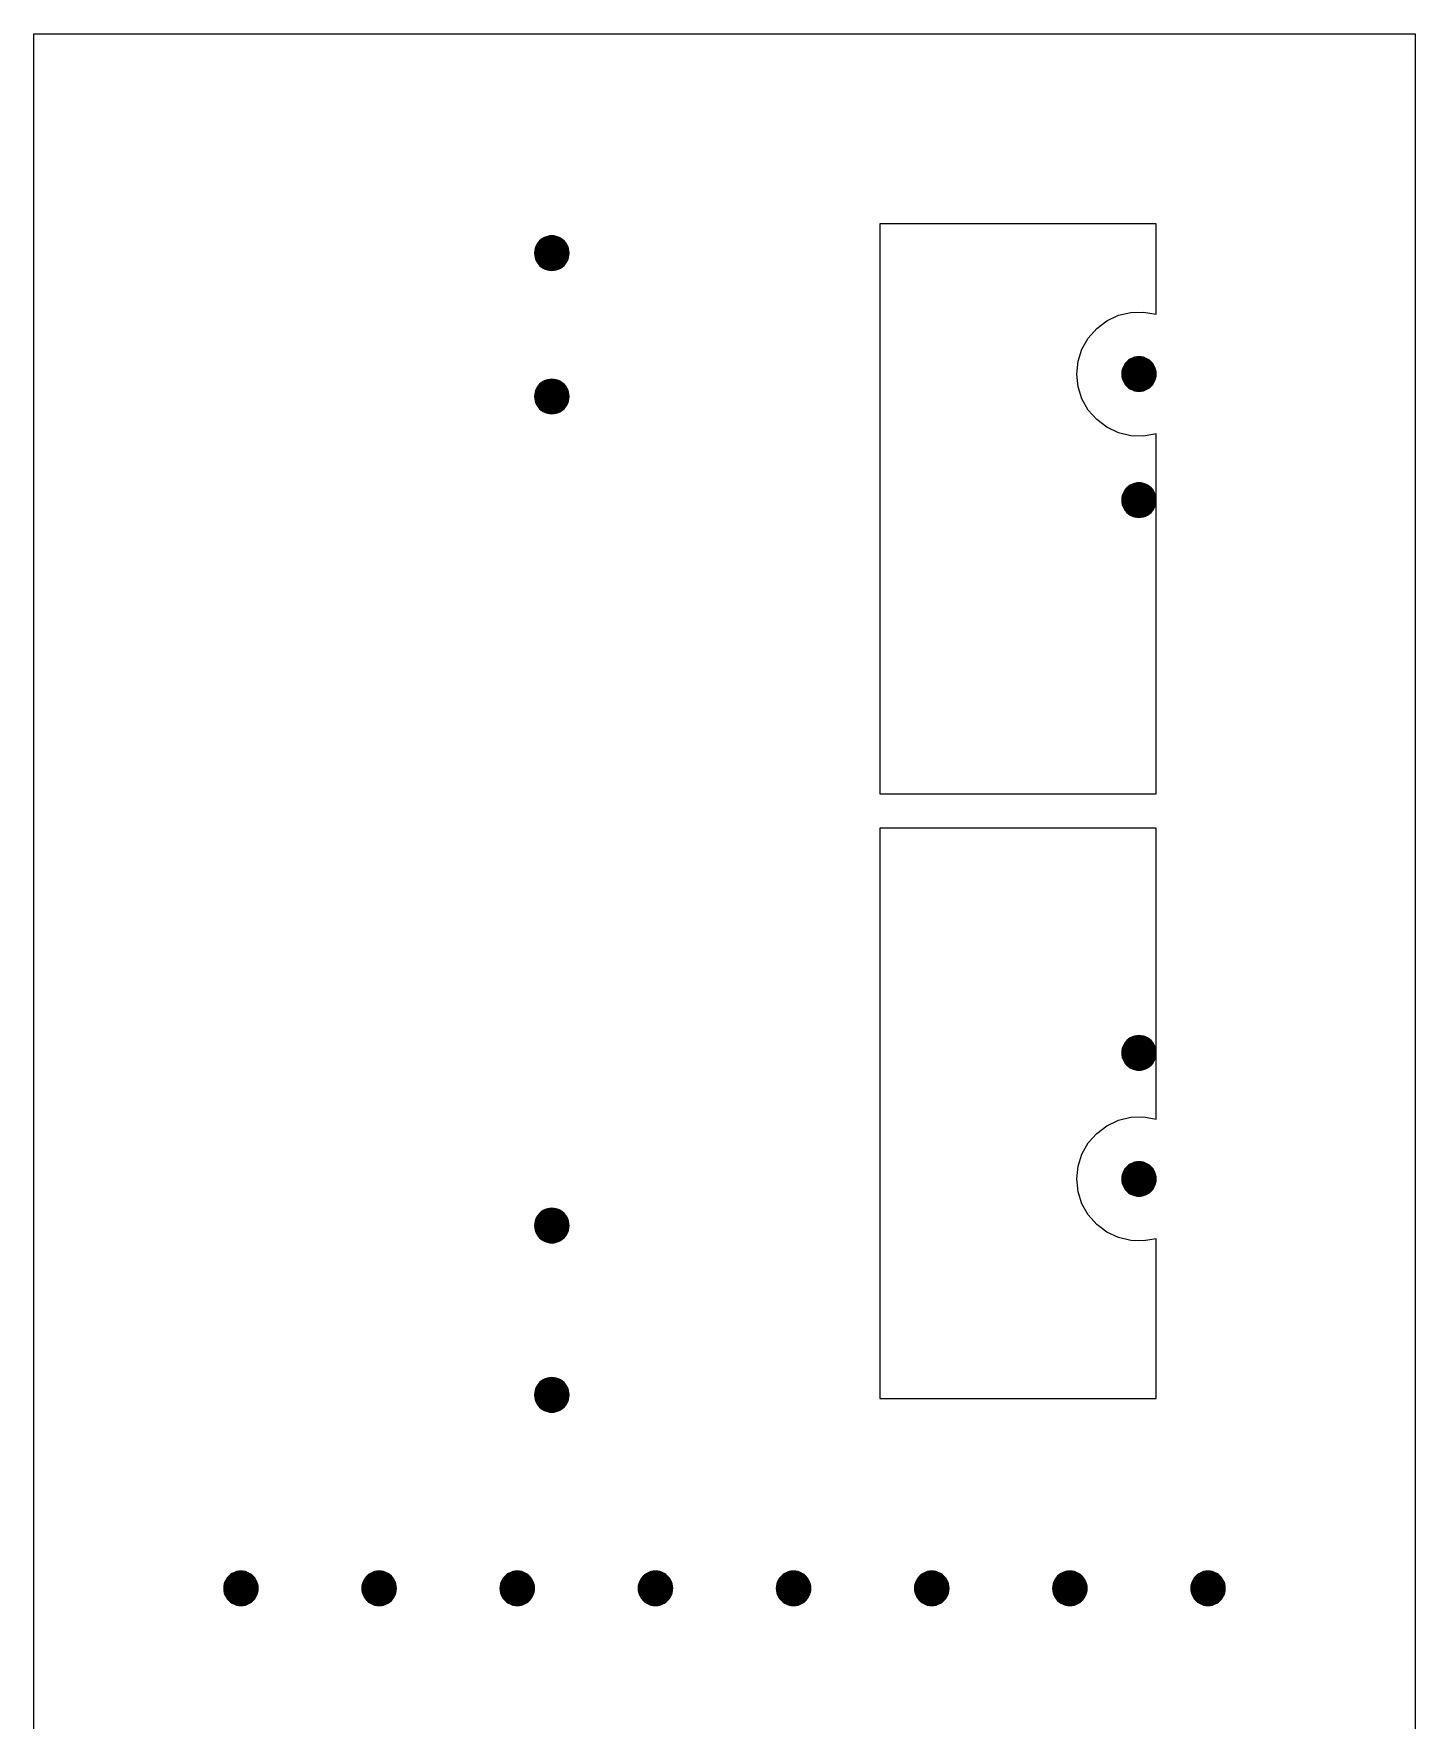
# Model space of a CAD drawing. Extents: x -2 to 177, y -6 to 16.
# Drawn here: x 78 to 82, y -0.382 to 4.5 of the extents above; entities that cross this region are included whole.
import ezdxf

# ---------------------------------------------------------------- set-up
doc = ezdxf.new("R2010")
doc.units = 0
for name, color, linetype in [('C4', 65, 'continuous'), ('Outline', 1, 'continuous'), ('V2', 103, 'continuous')]:
    doc.layers.add(name, color=color, linetype=linetype)

msp = doc.modelspace()

# ---------------------------------------------------------------- linework, layer by layer
at = {"layer": 'C4'}
for points in [[(79.55, 3.865), (79.5496, 3.8715), (79.5483, 3.8779), (79.5462, 3.8841), (79.5433, 3.89), (79.5397, 3.8954), (79.5354, 3.9004), (79.5304, 3.9047), (79.525, 3.9083), (79.5191, 3.9112), (79.5129, 3.9133), (79.5065, 3.9146), (79.5, 3.915), (79.4935, 3.9146), (79.4871, 3.9133), (79.4809, 3.9112), (79.475, 3.9083), (79.4696, 3.9047), (79.4646, 3.9004), (79.4603, 3.8954), (79.4567, 3.89), (79.4538, 3.8841), (79.4517, 3.8779), (79.4504, 3.8715), (79.45, 3.865), (79.4504, 3.8585), (79.4517, 3.8521), (79.4538, 3.8459), (79.4567, 3.84), (79.4603, 3.8346), (79.4646, 3.8296), (79.4696, 3.8253), (79.475, 3.8217), (79.4809, 3.8188), (79.4871, 3.8167), (79.4935, 3.8154), (79.5, 3.815), (79.5065, 3.8154), (79.5129, 3.8167), (79.5191, 3.8188), (79.525, 3.8217), (79.5304, 3.8253), (79.5354, 3.8296), (79.5397, 3.8346), (79.5433, 3.84), (79.5462, 3.8459), (79.5483, 3.8521), (79.5496, 3.8585), (79.55, 3.865)], [(80.45, 3.95), (80.45, 2.3), (81.25, 2.3), (81.25, 3.3421), (81.2136, 3.3355), (81.1766, 3.3365), (81.1407, 3.3451), (81.1072, 3.3608), (81.0776, 3.383), (81.0532, 3.4108), (81.035, 3.443), (81.0238, 3.4782), (81.02, 3.515), (81.0238, 3.5518), (81.035, 3.587), (81.0532, 3.6192), (81.0776, 3.647), (81.1072, 3.6692), (81.1407, 3.6849), (81.1766, 3.6935), (81.2136, 3.6945), (81.25, 3.6879), (81.25, 3.95), (80.45, 3.95)], [(81.25, 3.515), (81.2496, 3.5215), (81.2483, 3.5279), (81.2462, 3.5341), (81.2433, 3.54), (81.2397, 3.5454), (81.2354, 3.5504), (81.2304, 3.5547), (81.225, 3.5583), (81.2191, 3.5612), (81.2129, 3.5633), (81.2065, 3.5646), (81.2, 3.565), (81.1935, 3.5646), (81.1871, 3.5633), (81.1809, 3.5612), (81.175, 3.5583), (81.1696, 3.5547), (81.1646, 3.5504), (81.1603, 3.5454), (81.1567, 3.54), (81.1538, 3.5341), (81.1517, 3.5279), (81.1504, 3.5215), (81.15, 3.515), (81.1504, 3.5085), (81.1517, 3.5021), (81.1538, 3.4959), (81.1567, 3.49), (81.1603, 3.4846), (81.1646, 3.4796), (81.1696, 3.4753), (81.175, 3.4717), (81.1809, 3.4688), (81.1871, 3.4667), (81.1935, 3.4654), (81.2, 3.465), (81.2065, 3.4654), (81.2129, 3.4667), (81.2191, 3.4688), (81.225, 3.4717), (81.2304, 3.4753), (81.2354, 3.4796), (81.2397, 3.4846), (81.2433, 3.49), (81.2462, 3.4959), (81.2483, 3.5021), (81.2496, 3.5085), (81.25, 3.515)], [(79.55, 3.45), (79.5496, 3.4565), (79.5483, 3.4629), (79.5462, 3.4691), (79.5433, 3.475), (79.5397, 3.4804), (79.5354, 3.4854), (79.5304, 3.4897), (79.525, 3.4933), (79.5191, 3.4962), (79.5129, 3.4983), (79.5065, 3.4996), (79.5, 3.5), (79.4935, 3.4996), (79.4871, 3.4983), (79.4809, 3.4962), (79.475, 3.4933), (79.4696, 3.4897), (79.4646, 3.4854), (79.4603, 3.4804), (79.4567, 3.475), (79.4538, 3.4691), (79.4517, 3.4629), (79.4504, 3.4565), (79.45, 3.45), (79.4504, 3.4435), (79.4517, 3.4371), (79.4538, 3.4309), (79.4567, 3.425), (79.4603, 3.4196), (79.4646, 3.4146), (79.4696, 3.4103), (79.475, 3.4067), (79.4809, 3.4038), (79.4871, 3.4017), (79.4935, 3.4004), (79.5, 3.4), (79.5065, 3.4004), (79.5129, 3.4017), (79.5191, 3.4038), (79.525, 3.4067), (79.5304, 3.4103), (79.5354, 3.4146), (79.5397, 3.4196), (79.5433, 3.425), (79.5462, 3.4309), (79.5483, 3.4371), (79.5496, 3.4435), (79.55, 3.45)], [(80.45, 2.2), (80.45, 0.55), (81.25, 0.55), (81.25, 1.0121), (81.2136, 1.0055), (81.1766, 1.0065), (81.1407, 1.0151), (81.1072, 1.0308), (81.0776, 1.053), (81.0532, 1.0808), (81.035, 1.113), (81.0238, 1.1482), (81.02, 1.185), (81.0238, 1.2218), (81.035, 1.257), (81.0532, 1.2892), (81.0776, 1.317), (81.1072, 1.3392), (81.1407, 1.3549), (81.1766, 1.3635), (81.2136, 1.3645), (81.25, 1.3579), (81.25, 2.2), (80.45, 2.2)], [(81.25, 1.185), (81.2496, 1.1915), (81.2483, 1.1979), (81.2462, 1.2041), (81.2433, 1.21), (81.2397, 1.2154), (81.2354, 1.2204), (81.2304, 1.2247), (81.225, 1.2283), (81.2191, 1.2312), (81.2129, 1.2333), (81.2065, 1.2346), (81.2, 1.235), (81.1935, 1.2346), (81.1871, 1.2333), (81.1809, 1.2312), (81.175, 1.2283), (81.1696, 1.2247), (81.1646, 1.2204), (81.1603, 1.2154), (81.1567, 1.21), (81.1538, 1.2041), (81.1517, 1.1979), (81.1504, 1.1915), (81.15, 1.185), (81.1504, 1.1785), (81.1517, 1.1721), (81.1538, 1.1659), (81.1567, 1.16), (81.1603, 1.1546), (81.1646, 1.1496), (81.1696, 1.1453), (81.175, 1.1417), (81.1809, 1.1388), (81.1871, 1.1367), (81.1935, 1.1354), (81.2, 1.135), (81.2065, 1.1354), (81.2129, 1.1367), (81.2191, 1.1388), (81.225, 1.1417), (81.2304, 1.1453), (81.2354, 1.1496), (81.2397, 1.1546), (81.2433, 1.16), (81.2462, 1.1659), (81.2483, 1.1721), (81.2496, 1.1785), (81.25, 1.185)], [(79.55, 1.05), (79.5496, 1.0565), (79.5483, 1.0629), (79.5462, 1.0691), (79.5433, 1.075), (79.5397, 1.0804), (79.5354, 1.0854), (79.5304, 1.0897), (79.525, 1.0933), (79.5191, 1.0962), (79.5129, 1.0983), (79.5065, 1.0996), (79.5, 1.1), (79.4935, 1.0996), (79.4871, 1.0983), (79.4809, 1.0962), (79.475, 1.0933), (79.4696, 1.0897), (79.4646, 1.0854), (79.4603, 1.0804), (79.4567, 1.075), (79.4538, 1.0691), (79.4517, 1.0629), (79.4504, 1.0565), (79.45, 1.05), (79.4504, 1.0435), (79.4517, 1.0371), (79.4538, 1.0309), (79.4567, 1.025), (79.4603, 1.0196), (79.4646, 1.0146), (79.4696, 1.0103), (79.475, 1.0067), (79.4809, 1.0038), (79.4871, 1.0017), (79.4935, 1.0004), (79.5, 1), (79.5065, 1.0004), (79.5129, 1.0017), (79.5191, 1.0038), (79.525, 1.0067), (79.5304, 1.0103), (79.5354, 1.0146), (79.5397, 1.0196), (79.5433, 1.025), (79.5462, 1.0309), (79.5483, 1.0371), (79.5496, 1.0435), (79.55, 1.05)], [(79.55, 0.56), (79.5496, 0.5665), (79.5483, 0.5729), (79.5462, 0.5791), (79.5433, 0.585), (79.5397, 0.5904), (79.5354, 0.5954), (79.5304, 0.5997), (79.525, 0.6033), (79.5191, 0.6062), (79.5129, 0.6083), (79.5065, 0.6096), (79.5, 0.61), (79.4935, 0.6096), (79.4871, 0.6083), (79.4809, 0.6062), (79.475, 0.6033), (79.4696, 0.5997), (79.4646, 0.5954), (79.4603, 0.5904), (79.4567, 0.585), (79.4538, 0.5791), (79.4517, 0.5729), (79.4504, 0.5665), (79.45, 0.56), (79.4504, 0.5535), (79.4517, 0.5471), (79.4538, 0.5409), (79.4567, 0.535), (79.4603, 0.5296), (79.4646, 0.5246), (79.4696, 0.5203), (79.475, 0.5167), (79.4809, 0.5138), (79.4871, 0.5117), (79.4935, 0.5104), (79.5, 0.51), (79.5065, 0.5104), (79.5129, 0.5117), (79.5191, 0.5138), (79.525, 0.5167), (79.5304, 0.5203), (79.5354, 0.5246), (79.5397, 0.5296), (79.5433, 0.535), (79.5462, 0.5409), (79.5483, 0.5471), (79.5496, 0.5535), (79.55, 0.56)], [(78.65, 0), (78.6496, 0.0065), (78.6483, 0.0129), (78.6462, 0.0191), (78.6433, 0.025), (78.6397, 0.0304), (78.6354, 0.0354), (78.6304, 0.0397), (78.625, 0.0433), (78.6191, 0.0462), (78.6129, 0.0483), (78.6065, 0.0496), (78.6, 0.05), (78.5935, 0.0496), (78.5871, 0.0483), (78.5809, 0.0462), (78.575, 0.0433), (78.5696, 0.0397), (78.5646, 0.0354), (78.5603, 0.0304), (78.5567, 0.025), (78.5538, 0.0191), (78.5517, 0.0129), (78.5504, 0.0065), (78.55, 0), (78.5504, -0.0065), (78.5517, -0.0129), (78.5538, -0.0191), (78.5567, -0.025), (78.5603, -0.0304), (78.5646, -0.0354), (78.5696, -0.0397), (78.575, -0.0433), (78.5809, -0.0462), (78.5871, -0.0483), (78.5935, -0.0496), (78.6, -0.05), (78.6065, -0.0496), (78.6129, -0.0483), (78.6191, -0.0462), (78.625, -0.0433), (78.6304, -0.0397), (78.6354, -0.0354), (78.6397, -0.0304), (78.6433, -0.025), (78.6462, -0.0191), (78.6483, -0.0129), (78.6496, -0.0065), (78.65, 0)], [(79.05, 0), (79.0496, 0.0065), (79.0483, 0.0129), (79.0462, 0.0191), (79.0433, 0.025), (79.0397, 0.0304), (79.0354, 0.0354), (79.0304, 0.0397), (79.025, 0.0433), (79.0191, 0.0462), (79.0129, 0.0483), (79.0065, 0.0496), (79, 0.05), (78.9935, 0.0496), (78.9871, 0.0483), (78.9809, 0.0462), (78.975, 0.0433), (78.9696, 0.0397), (78.9646, 0.0354), (78.9603, 0.0304), (78.9567, 0.025), (78.9538, 0.0191), (78.9517, 0.0129), (78.9504, 0.0065), (78.95, 0), (78.9504, -0.0065), (78.9517, -0.0129), (78.9538, -0.0191), (78.9567, -0.025), (78.9603, -0.0304), (78.9646, -0.0354), (78.9696, -0.0397), (78.975, -0.0433), (78.9809, -0.0462), (78.9871, -0.0483), (78.9935, -0.0496), (79, -0.05), (79.0065, -0.0496), (79.0129, -0.0483), (79.0191, -0.0462), (79.025, -0.0433), (79.0304, -0.0397), (79.0354, -0.0354), (79.0397, -0.0304), (79.0433, -0.025), (79.0462, -0.0191), (79.0483, -0.0129), (79.0496, -0.0065), (79.05, 0)], [(79.45, 0), (79.4496, 0.0065), (79.4483, 0.0129), (79.4462, 0.0191), (79.4433, 0.025), (79.4397, 0.0304), (79.4354, 0.0354), (79.4304, 0.0397), (79.425, 0.0433), (79.4191, 0.0462), (79.4129, 0.0483), (79.4065, 0.0496), (79.4, 0.05), (79.3935, 0.0496), (79.3871, 0.0483), (79.3809, 0.0462), (79.375, 0.0433), (79.3696, 0.0397), (79.3646, 0.0354), (79.3603, 0.0304), (79.3567, 0.025), (79.3538, 0.0191), (79.3517, 0.0129), (79.3504, 0.0065), (79.35, 0), (79.3504, -0.0065), (79.3517, -0.0129), (79.3538, -0.0191), (79.3567, -0.025), (79.3603, -0.0304), (79.3646, -0.0354), (79.3696, -0.0397), (79.375, -0.0433), (79.3809, -0.0462), (79.3871, -0.0483), (79.3935, -0.0496), (79.4, -0.05), (79.4065, -0.0496), (79.4129, -0.0483), (79.4191, -0.0462), (79.425, -0.0433), (79.4304, -0.0397), (79.4354, -0.0354), (79.4397, -0.0304), (79.4433, -0.025), (79.4462, -0.0191), (79.4483, -0.0129), (79.4496, -0.0065), (79.45, 0)], [(79.85, 0), (79.8496, 0.0065), (79.8483, 0.0129), (79.8462, 0.0191), (79.8433, 0.025), (79.8397, 0.0304), (79.8354, 0.0354), (79.8304, 0.0397), (79.825, 0.0433), (79.8191, 0.0462), (79.8129, 0.0483), (79.8065, 0.0496), (79.8, 0.05), (79.7935, 0.0496), (79.7871, 0.0483), (79.7809, 0.0462), (79.775, 0.0433), (79.7696, 0.0397), (79.7646, 0.0354), (79.7603, 0.0304), (79.7567, 0.025), (79.7538, 0.0191), (79.7517, 0.0129), (79.7504, 0.0065), (79.75, 0), (79.7504, -0.0065), (79.7517, -0.0129), (79.7538, -0.0191), (79.7567, -0.025), (79.7603, -0.0304), (79.7646, -0.0354), (79.7696, -0.0397), (79.775, -0.0433), (79.7809, -0.0462), (79.7871, -0.0483), (79.7935, -0.0496), (79.8, -0.05), (79.8065, -0.0496), (79.8129, -0.0483), (79.8191, -0.0462), (79.825, -0.0433), (79.8304, -0.0397), (79.8354, -0.0354), (79.8397, -0.0304), (79.8433, -0.025), (79.8462, -0.0191), (79.8483, -0.0129), (79.8496, -0.0065), (79.85, 0)], [(80.25, 0), (80.2496, 0.0065), (80.2483, 0.0129), (80.2462, 0.0191), (80.2433, 0.025), (80.2397, 0.0304), (80.2354, 0.0354), (80.2304, 0.0397), (80.225, 0.0433), (80.2191, 0.0462), (80.2129, 0.0483), (80.2065, 0.0496), (80.2, 0.05), (80.1935, 0.0496), (80.1871, 0.0483), (80.1809, 0.0462), (80.175, 0.0433), (80.1696, 0.0397), (80.1646, 0.0354), (80.1603, 0.0304), (80.1567, 0.025), (80.1538, 0.0191), (80.1517, 0.0129), (80.1504, 0.0065), (80.15, 0), (80.1504, -0.0065), (80.1517, -0.0129), (80.1538, -0.0191), (80.1567, -0.025), (80.1603, -0.0304), (80.1646, -0.0354), (80.1696, -0.0397), (80.175, -0.0433), (80.1809, -0.0462), (80.1871, -0.0483), (80.1935, -0.0496), (80.2, -0.05), (80.2065, -0.0496), (80.2129, -0.0483), (80.2191, -0.0462), (80.225, -0.0433), (80.2304, -0.0397), (80.2354, -0.0354), (80.2397, -0.0304), (80.2433, -0.025), (80.2462, -0.0191), (80.2483, -0.0129), (80.2496, -0.0065), (80.25, 0)], [(80.65, 0), (80.6496, 0.0065), (80.6483, 0.0129), (80.6462, 0.0191), (80.6433, 0.025), (80.6397, 0.0304), (80.6354, 0.0354), (80.6304, 0.0397), (80.625, 0.0433), (80.6191, 0.0462), (80.6129, 0.0483), (80.6065, 0.0496), (80.6, 0.05), (80.5935, 0.0496), (80.5871, 0.0483), (80.5809, 0.0462), (80.575, 0.0433), (80.5696, 0.0397), (80.5646, 0.0354), (80.5603, 0.0304), (80.5567, 0.025), (80.5538, 0.0191), (80.5517, 0.0129), (80.5504, 0.0065), (80.55, 0), (80.5504, -0.0065), (80.5517, -0.0129), (80.5538, -0.0191), (80.5567, -0.025), (80.5603, -0.0304), (80.5646, -0.0354), (80.5696, -0.0397), (80.575, -0.0433), (80.5809, -0.0462), (80.5871, -0.0483), (80.5935, -0.0496), (80.6, -0.05), (80.6065, -0.0496), (80.6129, -0.0483), (80.6191, -0.0462), (80.625, -0.0433), (80.6304, -0.0397), (80.6354, -0.0354), (80.6397, -0.0304), (80.6433, -0.025), (80.6462, -0.0191), (80.6483, -0.0129), (80.6496, -0.0065), (80.65, 0)], [(81.05, 0), (81.0496, 0.0065), (81.0483, 0.0129), (81.0462, 0.0191), (81.0433, 0.025), (81.0397, 0.0304), (81.0354, 0.0354), (81.0304, 0.0397), (81.025, 0.0433), (81.0191, 0.0462), (81.0129, 0.0483), (81.0065, 0.0496), (81, 0.05), (80.9935, 0.0496), (80.9871, 0.0483), (80.9809, 0.0462), (80.975, 0.0433), (80.9696, 0.0397), (80.9646, 0.0354), (80.9603, 0.0304), (80.9567, 0.025), (80.9538, 0.0191), (80.9517, 0.0129), (80.9504, 0.0065), (80.95, 0), (80.9504, -0.0065), (80.9517, -0.0129), (80.9538, -0.0191), (80.9567, -0.025), (80.9603, -0.0304), (80.9646, -0.0354), (80.9696, -0.0397), (80.975, -0.0433), (80.9809, -0.0462), (80.9871, -0.0483), (80.9935, -0.0496), (81, -0.05), (81.0065, -0.0496), (81.0129, -0.0483), (81.0191, -0.0462), (81.025, -0.0433), (81.0304, -0.0397), (81.0354, -0.0354), (81.0397, -0.0304), (81.0433, -0.025), (81.0462, -0.0191), (81.0483, -0.0129), (81.0496, -0.0065), (81.05, 0)], [(81.45, 0), (81.4496, 0.0065), (81.4483, 0.0129), (81.4462, 0.0191), (81.4433, 0.025), (81.4397, 0.0304), (81.4354, 0.0354), (81.4304, 0.0397), (81.425, 0.0433), (81.4191, 0.0462), (81.4129, 0.0483), (81.4065, 0.0496), (81.4, 0.05), (81.3935, 0.0496), (81.3871, 0.0483), (81.3809, 0.0462), (81.375, 0.0433), (81.3696, 0.0397), (81.3646, 0.0354), (81.3603, 0.0304), (81.3567, 0.025), (81.3538, 0.0191), (81.3517, 0.0129), (81.3504, 0.0065), (81.35, 0), (81.3504, -0.0065), (81.3517, -0.0129), (81.3538, -0.0191), (81.3567, -0.025), (81.3603, -0.0304), (81.3646, -0.0354), (81.3696, -0.0397), (81.375, -0.0433), (81.3809, -0.0462), (81.3871, -0.0483), (81.3935, -0.0496), (81.4, -0.05), (81.4065, -0.0496), (81.4129, -0.0483), (81.4191, -0.0462), (81.425, -0.0433), (81.4304, -0.0397), (81.4354, -0.0354), (81.4397, -0.0304), (81.4433, -0.025), (81.4462, -0.0191), (81.4483, -0.0129), (81.4496, -0.0065), (81.45, 0)]]:
    msp.add_lwpolyline(points, close=True, dxfattribs=at)
at = {"layer": 'Outline'}
msp.add_lwpolyline([(82, 4.5), (82, -4.5), (78, -4.5), (78, 4.5)], close=True, dxfattribs=at)
at = {"layer": 'V2'}
for points in [[(79.55, 3.865), (79.5496, 3.8715), (79.5483, 3.8779), (79.5462, 3.8841), (79.5433, 3.89), (79.5397, 3.8954), (79.5354, 3.9004), (79.5304, 3.9047), (79.525, 3.9083), (79.5191, 3.9112), (79.5129, 3.9133), (79.5065, 3.9146), (79.5, 3.915), (79.4935, 3.9146), (79.4871, 3.9133), (79.4809, 3.9112), (79.475, 3.9083), (79.4696, 3.9047), (79.4646, 3.9004), (79.4603, 3.8954), (79.4567, 3.89), (79.4538, 3.8841), (79.4517, 3.8779), (79.4504, 3.8715), (79.45, 3.865), (79.4504, 3.8585), (79.4517, 3.8521), (79.4538, 3.8459), (79.4567, 3.84), (79.4603, 3.8346), (79.4646, 3.8296), (79.4696, 3.8253), (79.475, 3.8217), (79.4809, 3.8188), (79.4871, 3.8167), (79.4935, 3.8154), (79.5, 3.815), (79.5065, 3.8154), (79.5129, 3.8167), (79.5191, 3.8188), (79.525, 3.8217), (79.5304, 3.8253), (79.5354, 3.8296), (79.5397, 3.8346), (79.5433, 3.84), (79.5462, 3.8459), (79.5483, 3.8521), (79.5496, 3.8585), (79.55, 3.865)], [(81.25, 3.515), (81.2496, 3.5215), (81.2483, 3.5279), (81.2462, 3.5341), (81.2433, 3.54), (81.2397, 3.5454), (81.2354, 3.5504), (81.2304, 3.5547), (81.225, 3.5583), (81.2191, 3.5612), (81.2129, 3.5633), (81.2065, 3.5646), (81.2, 3.565), (81.1935, 3.5646), (81.1871, 3.5633), (81.1809, 3.5612), (81.175, 3.5583), (81.1696, 3.5547), (81.1646, 3.5504), (81.1603, 3.5454), (81.1567, 3.54), (81.1538, 3.5341), (81.1517, 3.5279), (81.1504, 3.5215), (81.15, 3.515), (81.1504, 3.5085), (81.1517, 3.5021), (81.1538, 3.4959), (81.1567, 3.49), (81.1603, 3.4846), (81.1646, 3.4796), (81.1696, 3.4753), (81.175, 3.4717), (81.1809, 3.4688), (81.1871, 3.4667), (81.1935, 3.4654), (81.2, 3.465), (81.2065, 3.4654), (81.2129, 3.4667), (81.2191, 3.4688), (81.225, 3.4717), (81.2304, 3.4753), (81.2354, 3.4796), (81.2397, 3.4846), (81.2433, 3.49), (81.2462, 3.4959), (81.2483, 3.5021), (81.2496, 3.5085), (81.25, 3.515)], [(79.55, 3.45), (79.5496, 3.4565), (79.5483, 3.4629), (79.5462, 3.4691), (79.5433, 3.475), (79.5397, 3.4804), (79.5354, 3.4854), (79.5304, 3.4897), (79.525, 3.4933), (79.5191, 3.4962), (79.5129, 3.4983), (79.5065, 3.4996), (79.5, 3.5), (79.4935, 3.4996), (79.4871, 3.4983), (79.4809, 3.4962), (79.475, 3.4933), (79.4696, 3.4897), (79.4646, 3.4854), (79.4603, 3.4804), (79.4567, 3.475), (79.4538, 3.4691), (79.4517, 3.4629), (79.4504, 3.4565), (79.45, 3.45), (79.4504, 3.4435), (79.4517, 3.4371), (79.4538, 3.4309), (79.4567, 3.425), (79.4603, 3.4196), (79.4646, 3.4146), (79.4696, 3.4103), (79.475, 3.4067), (79.4809, 3.4038), (79.4871, 3.4017), (79.4935, 3.4004), (79.5, 3.4), (79.5065, 3.4004), (79.5129, 3.4017), (79.5191, 3.4038), (79.525, 3.4067), (79.5304, 3.4103), (79.5354, 3.4146), (79.5397, 3.4196), (79.5433, 3.425), (79.5462, 3.4309), (79.5483, 3.4371), (79.5496, 3.4435), (79.55, 3.45)], [(81.25, 3.15), (81.2496, 3.1565), (81.2483, 3.1629), (81.2462, 3.1691), (81.2433, 3.175), (81.2397, 3.1804), (81.2354, 3.1854), (81.2304, 3.1897), (81.225, 3.1933), (81.2191, 3.1962), (81.2129, 3.1983), (81.2065, 3.1996), (81.2, 3.2), (81.1935, 3.1996), (81.1871, 3.1983), (81.1809, 3.1962), (81.175, 3.1933), (81.1696, 3.1897), (81.1646, 3.1854), (81.1603, 3.1804), (81.1567, 3.175), (81.1538, 3.1691), (81.1517, 3.1629), (81.1504, 3.1565), (81.15, 3.15), (81.1504, 3.1435), (81.1517, 3.1371), (81.1538, 3.1309), (81.1567, 3.125), (81.1603, 3.1196), (81.1646, 3.1146), (81.1696, 3.1103), (81.175, 3.1067), (81.1809, 3.1038), (81.1871, 3.1017), (81.1935, 3.1004), (81.2, 3.1), (81.2065, 3.1004), (81.2129, 3.1017), (81.2191, 3.1038), (81.225, 3.1067), (81.2304, 3.1103), (81.2354, 3.1146), (81.2397, 3.1196), (81.2433, 3.125), (81.2462, 3.1309), (81.2483, 3.1371), (81.2496, 3.1435), (81.25, 3.15)], [(81.25, 1.55), (81.2496, 1.5565), (81.2483, 1.5629), (81.2462, 1.5691), (81.2433, 1.575), (81.2397, 1.5804), (81.2354, 1.5854), (81.2304, 1.5897), (81.225, 1.5933), (81.2191, 1.5962), (81.2129, 1.5983), (81.2065, 1.5996), (81.2, 1.6), (81.1935, 1.5996), (81.1871, 1.5983), (81.1809, 1.5962), (81.175, 1.5933), (81.1696, 1.5897), (81.1646, 1.5854), (81.1603, 1.5804), (81.1567, 1.575), (81.1538, 1.5691), (81.1517, 1.5629), (81.1504, 1.5565), (81.15, 1.55), (81.1504, 1.5435), (81.1517, 1.5371), (81.1538, 1.5309), (81.1567, 1.525), (81.1603, 1.5196), (81.1646, 1.5146), (81.1696, 1.5103), (81.175, 1.5067), (81.1809, 1.5038), (81.1871, 1.5017), (81.1935, 1.5004), (81.2, 1.5), (81.2065, 1.5004), (81.2129, 1.5017), (81.2191, 1.5038), (81.225, 1.5067), (81.2304, 1.5103), (81.2354, 1.5146), (81.2397, 1.5196), (81.2433, 1.525), (81.2462, 1.5309), (81.2483, 1.5371), (81.2496, 1.5435), (81.25, 1.55)], [(81.25, 1.185), (81.2496, 1.1915), (81.2483, 1.1979), (81.2462, 1.2041), (81.2433, 1.21), (81.2397, 1.2154), (81.2354, 1.2204), (81.2304, 1.2247), (81.225, 1.2283), (81.2191, 1.2312), (81.2129, 1.2333), (81.2065, 1.2346), (81.2, 1.235), (81.1935, 1.2346), (81.1871, 1.2333), (81.1809, 1.2312), (81.175, 1.2283), (81.1696, 1.2247), (81.1646, 1.2204), (81.1603, 1.2154), (81.1567, 1.21), (81.1538, 1.2041), (81.1517, 1.1979), (81.1504, 1.1915), (81.15, 1.185), (81.1504, 1.1785), (81.1517, 1.1721), (81.1538, 1.1659), (81.1567, 1.16), (81.1603, 1.1546), (81.1646, 1.1496), (81.1696, 1.1453), (81.175, 1.1417), (81.1809, 1.1388), (81.1871, 1.1367), (81.1935, 1.1354), (81.2, 1.135), (81.2065, 1.1354), (81.2129, 1.1367), (81.2191, 1.1388), (81.225, 1.1417), (81.2304, 1.1453), (81.2354, 1.1496), (81.2397, 1.1546), (81.2433, 1.16), (81.2462, 1.1659), (81.2483, 1.1721), (81.2496, 1.1785), (81.25, 1.185)], [(79.55, 1.05), (79.5496, 1.0565), (79.5483, 1.0629), (79.5462, 1.0691), (79.5433, 1.075), (79.5397, 1.0804), (79.5354, 1.0854), (79.5304, 1.0897), (79.525, 1.0933), (79.5191, 1.0962), (79.5129, 1.0983), (79.5065, 1.0996), (79.5, 1.1), (79.4935, 1.0996), (79.4871, 1.0983), (79.4809, 1.0962), (79.475, 1.0933), (79.4696, 1.0897), (79.4646, 1.0854), (79.4603, 1.0804), (79.4567, 1.075), (79.4538, 1.0691), (79.4517, 1.0629), (79.4504, 1.0565), (79.45, 1.05), (79.4504, 1.0435), (79.4517, 1.0371), (79.4538, 1.0309), (79.4567, 1.025), (79.4603, 1.0196), (79.4646, 1.0146), (79.4696, 1.0103), (79.475, 1.0067), (79.4809, 1.0038), (79.4871, 1.0017), (79.4935, 1.0004), (79.5, 1), (79.5065, 1.0004), (79.5129, 1.0017), (79.5191, 1.0038), (79.525, 1.0067), (79.5304, 1.0103), (79.5354, 1.0146), (79.5397, 1.0196), (79.5433, 1.025), (79.5462, 1.0309), (79.5483, 1.0371), (79.5496, 1.0435), (79.55, 1.05)], [(79.55, 0.56), (79.5496, 0.5665), (79.5483, 0.5729), (79.5462, 0.5791), (79.5433, 0.585), (79.5397, 0.5904), (79.5354, 0.5954), (79.5304, 0.5997), (79.525, 0.6033), (79.5191, 0.6062), (79.5129, 0.6083), (79.5065, 0.6096), (79.5, 0.61), (79.4935, 0.6096), (79.4871, 0.6083), (79.4809, 0.6062), (79.475, 0.6033), (79.4696, 0.5997), (79.4646, 0.5954), (79.4603, 0.5904), (79.4567, 0.585), (79.4538, 0.5791), (79.4517, 0.5729), (79.4504, 0.5665), (79.45, 0.56), (79.4504, 0.5535), (79.4517, 0.5471), (79.4538, 0.5409), (79.4567, 0.535), (79.4603, 0.5296), (79.4646, 0.5246), (79.4696, 0.5203), (79.475, 0.5167), (79.4809, 0.5138), (79.4871, 0.5117), (79.4935, 0.5104), (79.5, 0.51), (79.5065, 0.5104), (79.5129, 0.5117), (79.5191, 0.5138), (79.525, 0.5167), (79.5304, 0.5203), (79.5354, 0.5246), (79.5397, 0.5296), (79.5433, 0.535), (79.5462, 0.5409), (79.5483, 0.5471), (79.5496, 0.5535), (79.55, 0.56)], [(78.65, 0), (78.6496, 0.0065), (78.6483, 0.0129), (78.6462, 0.0191), (78.6433, 0.025), (78.6397, 0.0304), (78.6354, 0.0354), (78.6304, 0.0397), (78.625, 0.0433), (78.6191, 0.0462), (78.6129, 0.0483), (78.6065, 0.0496), (78.6, 0.05), (78.5935, 0.0496), (78.5871, 0.0483), (78.5809, 0.0462), (78.575, 0.0433), (78.5696, 0.0397), (78.5646, 0.0354), (78.5603, 0.0304), (78.5567, 0.025), (78.5538, 0.0191), (78.5517, 0.0129), (78.5504, 0.0065), (78.55, 0), (78.5504, -0.0065), (78.5517, -0.0129), (78.5538, -0.0191), (78.5567, -0.025), (78.5603, -0.0304), (78.5646, -0.0354), (78.5696, -0.0397), (78.575, -0.0433), (78.5809, -0.0462), (78.5871, -0.0483), (78.5935, -0.0496), (78.6, -0.05), (78.6065, -0.0496), (78.6129, -0.0483), (78.6191, -0.0462), (78.625, -0.0433), (78.6304, -0.0397), (78.6354, -0.0354), (78.6397, -0.0304), (78.6433, -0.025), (78.6462, -0.0191), (78.6483, -0.0129), (78.6496, -0.0065), (78.65, 0)], [(79.05, 0), (79.0496, 0.0065), (79.0483, 0.0129), (79.0462, 0.0191), (79.0433, 0.025), (79.0397, 0.0304), (79.0354, 0.0354), (79.0304, 0.0397), (79.025, 0.0433), (79.0191, 0.0462), (79.0129, 0.0483), (79.0065, 0.0496), (79, 0.05), (78.9935, 0.0496), (78.9871, 0.0483), (78.9809, 0.0462), (78.975, 0.0433), (78.9696, 0.0397), (78.9646, 0.0354), (78.9603, 0.0304), (78.9567, 0.025), (78.9538, 0.0191), (78.9517, 0.0129), (78.9504, 0.0065), (78.95, 0), (78.9504, -0.0065), (78.9517, -0.0129), (78.9538, -0.0191), (78.9567, -0.025), (78.9603, -0.0304), (78.9646, -0.0354), (78.9696, -0.0397), (78.975, -0.0433), (78.9809, -0.0462), (78.9871, -0.0483), (78.9935, -0.0496), (79, -0.05), (79.0065, -0.0496), (79.0129, -0.0483), (79.0191, -0.0462), (79.025, -0.0433), (79.0304, -0.0397), (79.0354, -0.0354), (79.0397, -0.0304), (79.0433, -0.025), (79.0462, -0.0191), (79.0483, -0.0129), (79.0496, -0.0065), (79.05, 0)], [(79.45, 0), (79.4496, 0.0065), (79.4483, 0.0129), (79.4462, 0.0191), (79.4433, 0.025), (79.4397, 0.0304), (79.4354, 0.0354), (79.4304, 0.0397), (79.425, 0.0433), (79.4191, 0.0462), (79.4129, 0.0483), (79.4065, 0.0496), (79.4, 0.05), (79.3935, 0.0496), (79.3871, 0.0483), (79.3809, 0.0462), (79.375, 0.0433), (79.3696, 0.0397), (79.3646, 0.0354), (79.3603, 0.0304), (79.3567, 0.025), (79.3538, 0.0191), (79.3517, 0.0129), (79.3504, 0.0065), (79.35, 0), (79.3504, -0.0065), (79.3517, -0.0129), (79.3538, -0.0191), (79.3567, -0.025), (79.3603, -0.0304), (79.3646, -0.0354), (79.3696, -0.0397), (79.375, -0.0433), (79.3809, -0.0462), (79.3871, -0.0483), (79.3935, -0.0496), (79.4, -0.05), (79.4065, -0.0496), (79.4129, -0.0483), (79.4191, -0.0462), (79.425, -0.0433), (79.4304, -0.0397), (79.4354, -0.0354), (79.4397, -0.0304), (79.4433, -0.025), (79.4462, -0.0191), (79.4483, -0.0129), (79.4496, -0.0065), (79.45, 0)], [(79.85, 0), (79.8496, 0.0065), (79.8483, 0.0129), (79.8462, 0.0191), (79.8433, 0.025), (79.8397, 0.0304), (79.8354, 0.0354), (79.8304, 0.0397), (79.825, 0.0433), (79.8191, 0.0462), (79.8129, 0.0483), (79.8065, 0.0496), (79.8, 0.05), (79.7935, 0.0496), (79.7871, 0.0483), (79.7809, 0.0462), (79.775, 0.0433), (79.7696, 0.0397), (79.7646, 0.0354), (79.7603, 0.0304), (79.7567, 0.025), (79.7538, 0.0191), (79.7517, 0.0129), (79.7504, 0.0065), (79.75, 0), (79.7504, -0.0065), (79.7517, -0.0129), (79.7538, -0.0191), (79.7567, -0.025), (79.7603, -0.0304), (79.7646, -0.0354), (79.7696, -0.0397), (79.775, -0.0433), (79.7809, -0.0462), (79.7871, -0.0483), (79.7935, -0.0496), (79.8, -0.05), (79.8065, -0.0496), (79.8129, -0.0483), (79.8191, -0.0462), (79.825, -0.0433), (79.8304, -0.0397), (79.8354, -0.0354), (79.8397, -0.0304), (79.8433, -0.025), (79.8462, -0.0191), (79.8483, -0.0129), (79.8496, -0.0065), (79.85, 0)], [(80.25, 0), (80.2496, 0.0065), (80.2483, 0.0129), (80.2462, 0.0191), (80.2433, 0.025), (80.2397, 0.0304), (80.2354, 0.0354), (80.2304, 0.0397), (80.225, 0.0433), (80.2191, 0.0462), (80.2129, 0.0483), (80.2065, 0.0496), (80.2, 0.05), (80.1935, 0.0496), (80.1871, 0.0483), (80.1809, 0.0462), (80.175, 0.0433), (80.1696, 0.0397), (80.1646, 0.0354), (80.1603, 0.0304), (80.1567, 0.025), (80.1538, 0.0191), (80.1517, 0.0129), (80.1504, 0.0065), (80.15, 0), (80.1504, -0.0065), (80.1517, -0.0129), (80.1538, -0.0191), (80.1567, -0.025), (80.1603, -0.0304), (80.1646, -0.0354), (80.1696, -0.0397), (80.175, -0.0433), (80.1809, -0.0462), (80.1871, -0.0483), (80.1935, -0.0496), (80.2, -0.05), (80.2065, -0.0496), (80.2129, -0.0483), (80.2191, -0.0462), (80.225, -0.0433), (80.2304, -0.0397), (80.2354, -0.0354), (80.2397, -0.0304), (80.2433, -0.025), (80.2462, -0.0191), (80.2483, -0.0129), (80.2496, -0.0065), (80.25, 0)], [(80.65, 0), (80.6496, 0.0065), (80.6483, 0.0129), (80.6462, 0.0191), (80.6433, 0.025), (80.6397, 0.0304), (80.6354, 0.0354), (80.6304, 0.0397), (80.625, 0.0433), (80.6191, 0.0462), (80.6129, 0.0483), (80.6065, 0.0496), (80.6, 0.05), (80.5935, 0.0496), (80.5871, 0.0483), (80.5809, 0.0462), (80.575, 0.0433), (80.5696, 0.0397), (80.5646, 0.0354), (80.5603, 0.0304), (80.5567, 0.025), (80.5538, 0.0191), (80.5517, 0.0129), (80.5504, 0.0065), (80.55, 0), (80.5504, -0.0065), (80.5517, -0.0129), (80.5538, -0.0191), (80.5567, -0.025), (80.5603, -0.0304), (80.5646, -0.0354), (80.5696, -0.0397), (80.575, -0.0433), (80.5809, -0.0462), (80.5871, -0.0483), (80.5935, -0.0496), (80.6, -0.05), (80.6065, -0.0496), (80.6129, -0.0483), (80.6191, -0.0462), (80.625, -0.0433), (80.6304, -0.0397), (80.6354, -0.0354), (80.6397, -0.0304), (80.6433, -0.025), (80.6462, -0.0191), (80.6483, -0.0129), (80.6496, -0.0065), (80.65, 0)], [(81.05, 0), (81.0496, 0.0065), (81.0483, 0.0129), (81.0462, 0.0191), (81.0433, 0.025), (81.0397, 0.0304), (81.0354, 0.0354), (81.0304, 0.0397), (81.025, 0.0433), (81.0191, 0.0462), (81.0129, 0.0483), (81.0065, 0.0496), (81, 0.05), (80.9935, 0.0496), (80.9871, 0.0483), (80.9809, 0.0462), (80.975, 0.0433), (80.9696, 0.0397), (80.9646, 0.0354), (80.9603, 0.0304), (80.9567, 0.025), (80.9538, 0.0191), (80.9517, 0.0129), (80.9504, 0.0065), (80.95, 0), (80.9504, -0.0065), (80.9517, -0.0129), (80.9538, -0.0191), (80.9567, -0.025), (80.9603, -0.0304), (80.9646, -0.0354), (80.9696, -0.0397), (80.975, -0.0433), (80.9809, -0.0462), (80.9871, -0.0483), (80.9935, -0.0496), (81, -0.05), (81.0065, -0.0496), (81.0129, -0.0483), (81.0191, -0.0462), (81.025, -0.0433), (81.0304, -0.0397), (81.0354, -0.0354), (81.0397, -0.0304), (81.0433, -0.025), (81.0462, -0.0191), (81.0483, -0.0129), (81.0496, -0.0065), (81.05, 0)], [(81.45, 0), (81.4496, 0.0065), (81.4483, 0.0129), (81.4462, 0.0191), (81.4433, 0.025), (81.4397, 0.0304), (81.4354, 0.0354), (81.4304, 0.0397), (81.425, 0.0433), (81.4191, 0.0462), (81.4129, 0.0483), (81.4065, 0.0496), (81.4, 0.05), (81.3935, 0.0496), (81.3871, 0.0483), (81.3809, 0.0462), (81.375, 0.0433), (81.3696, 0.0397), (81.3646, 0.0354), (81.3603, 0.0304), (81.3567, 0.025), (81.3538, 0.0191), (81.3517, 0.0129), (81.3504, 0.0065), (81.35, 0), (81.3504, -0.0065), (81.3517, -0.0129), (81.3538, -0.0191), (81.3567, -0.025), (81.3603, -0.0304), (81.3646, -0.0354), (81.3696, -0.0397), (81.375, -0.0433), (81.3809, -0.0462), (81.3871, -0.0483), (81.3935, -0.0496), (81.4, -0.05), (81.4065, -0.0496), (81.4129, -0.0483), (81.4191, -0.0462), (81.425, -0.0433), (81.4304, -0.0397), (81.4354, -0.0354), (81.4397, -0.0304), (81.4433, -0.025), (81.4462, -0.0191), (81.4483, -0.0129), (81.4496, -0.0065), (81.45, 0)]]:
    msp.add_lwpolyline(points, close=True, dxfattribs=at)
for points in [[(79.4809, 3.9112), (79.4646, 3.9004), (79.5, 3.865)], [(79.5, 3.915), (79.4809, 3.9112), (79.5, 3.865)], [(79.5191, 3.9112), (79.5, 3.915), (79.5, 3.865)], [(79.5354, 3.9004), (79.5191, 3.9112), (79.5, 3.865)], [(79.4538, 3.8841), (79.45, 3.865), (79.5, 3.865)], [(79.45, 3.865), (79.4538, 3.8459), (79.5, 3.865)], [(79.4646, 3.9004), (79.4538, 3.8841), (79.5, 3.865)], [(79.4538, 3.8459), (79.4646, 3.8296), (79.5, 3.865)], [(79.4646, 3.8296), (79.4809, 3.8188), (79.5, 3.865)], [(79.4809, 3.8188), (79.5, 3.815), (79.5, 3.865)], [(79.5462, 3.8841), (79.5354, 3.9004), (79.5, 3.865)], [(79.55, 3.865), (79.5462, 3.8841), (79.5, 3.865)], [(79.5, 3.815), (79.5191, 3.8188), (79.5, 3.865)], [(79.5191, 3.8188), (79.5354, 3.8296), (79.5, 3.865)], [(79.5354, 3.8296), (79.5462, 3.8459), (79.5, 3.865)], [(79.5462, 3.8459), (79.55, 3.865), (79.5, 3.865)], [(81.2, 3.565), (81.1809, 3.5612), (81.2, 3.515)], [(81.2191, 3.5612), (81.2, 3.565), (81.2, 3.515)], [(81.1538, 3.5341), (81.15, 3.515), (81.2, 3.515)], [(81.15, 3.515), (81.1538, 3.4959), (81.2, 3.515)], [(81.1646, 3.5504), (81.1538, 3.5341), (81.2, 3.515)], [(81.1538, 3.4959), (81.1646, 3.4796), (81.2, 3.515)], [(81.1809, 3.5612), (81.1646, 3.5504), (81.2, 3.515)], [(81.1646, 3.4796), (81.1809, 3.4688), (81.2, 3.515)], [(81.1809, 3.4688), (81.2, 3.465), (81.2, 3.515)], [(81.2354, 3.5504), (81.2191, 3.5612), (81.2, 3.515)], [(81.2462, 3.5341), (81.2354, 3.5504), (81.2, 3.515)], [(81.25, 3.515), (81.2462, 3.5341), (81.2, 3.515)], [(81.2, 3.465), (81.2191, 3.4688), (81.2, 3.515)], [(81.2191, 3.4688), (81.2354, 3.4796), (81.2, 3.515)], [(81.2354, 3.4796), (81.2462, 3.4959), (81.2, 3.515)], [(81.2462, 3.4959), (81.25, 3.515), (81.2, 3.515)], [(79.4538, 3.4691), (79.45, 3.45), (79.5, 3.45)], [(79.4646, 3.4854), (79.4538, 3.4691), (79.5, 3.45)], [(79.4809, 3.4962), (79.4646, 3.4854), (79.5, 3.45)], [(79.5, 3.5), (79.4809, 3.4962), (79.5, 3.45)], [(79.5191, 3.4962), (79.5, 3.5), (79.5, 3.45)], [(79.5354, 3.4854), (79.5191, 3.4962), (79.5, 3.45)], [(79.5462, 3.4691), (79.5354, 3.4854), (79.5, 3.45)], [(79.55, 3.45), (79.5462, 3.4691), (79.5, 3.45)], [(79.45, 3.45), (79.4538, 3.4309), (79.5, 3.45)], [(79.4538, 3.4309), (79.4646, 3.4146), (79.5, 3.45)], [(79.4646, 3.4146), (79.4809, 3.4038), (79.5, 3.45)], [(79.4809, 3.4038), (79.5, 3.4), (79.5, 3.45)], [(79.5, 3.4), (79.5191, 3.4038), (79.5, 3.45)], [(79.5191, 3.4038), (79.5354, 3.4146), (79.5, 3.45)], [(79.5354, 3.4146), (79.5462, 3.4309), (79.5, 3.45)], [(79.5462, 3.4309), (79.55, 3.45), (79.5, 3.45)], [(81.1646, 3.1854), (81.1538, 3.1691), (81.2, 3.15)], [(81.1809, 3.1962), (81.1646, 3.1854), (81.2, 3.15)], [(81.2, 3.2), (81.1809, 3.1962), (81.2, 3.15)], [(81.2191, 3.1962), (81.2, 3.2), (81.2, 3.15)], [(81.2354, 3.1854), (81.2191, 3.1962), (81.2, 3.15)], [(81.2462, 3.1691), (81.2354, 3.1854), (81.2, 3.15)], [(81.1538, 3.1691), (81.15, 3.15), (81.2, 3.15)], [(81.15, 3.15), (81.1538, 3.1309), (81.2, 3.15)], [(81.1538, 3.1309), (81.1646, 3.1146), (81.2, 3.15)], [(81.1646, 3.1146), (81.1809, 3.1038), (81.2, 3.15)], [(81.1809, 3.1038), (81.2, 3.1), (81.2, 3.15)], [(81.25, 3.15), (81.2462, 3.1691), (81.2, 3.15)], [(81.2, 3.1), (81.2191, 3.1038), (81.2, 3.15)], [(81.2191, 3.1038), (81.2354, 3.1146), (81.2, 3.15)], [(81.2354, 3.1146), (81.2462, 3.1309), (81.2, 3.15)], [(81.2462, 3.1309), (81.25, 3.15), (81.2, 3.15)], [(81.1538, 1.5691), (81.15, 1.55), (81.2, 1.55)], [(81.1646, 1.5854), (81.1538, 1.5691), (81.2, 1.55)], [(81.1809, 1.5962), (81.1646, 1.5854), (81.2, 1.55)], [(81.2, 1.6), (81.1809, 1.5962), (81.2, 1.55)], [(81.2191, 1.5962), (81.2, 1.6), (81.2, 1.55)], [(81.2354, 1.5854), (81.2191, 1.5962), (81.2, 1.55)], [(81.2462, 1.5691), (81.2354, 1.5854), (81.2, 1.55)], [(81.25, 1.55), (81.2462, 1.5691), (81.2, 1.55)], [(81.15, 1.55), (81.1538, 1.5309), (81.2, 1.55)], [(81.1538, 1.5309), (81.1646, 1.5146), (81.2, 1.55)], [(81.1646, 1.5146), (81.1809, 1.5038), (81.2, 1.55)], [(81.1809, 1.5038), (81.2, 1.5), (81.2, 1.55)], [(81.2, 1.5), (81.2191, 1.5038), (81.2, 1.55)], [(81.2191, 1.5038), (81.2354, 1.5146), (81.2, 1.55)], [(81.2354, 1.5146), (81.2462, 1.5309), (81.2, 1.55)], [(81.2462, 1.5309), (81.25, 1.55), (81.2, 1.55)], [(81.1809, 1.2312), (81.1646, 1.2204), (81.2, 1.185)], [(81.2, 1.235), (81.1809, 1.2312), (81.2, 1.185)], [(81.2191, 1.2312), (81.2, 1.235), (81.2, 1.185)], [(81.2354, 1.2204), (81.2191, 1.2312), (81.2, 1.185)], [(81.1538, 1.2041), (81.15, 1.185), (81.2, 1.185)], [(81.15, 1.185), (81.1538, 1.1659), (81.2, 1.185)], [(81.1646, 1.2204), (81.1538, 1.2041), (81.2, 1.185)], [(81.1538, 1.1659), (81.1646, 1.1496), (81.2, 1.185)], [(81.1646, 1.1496), (81.1809, 1.1388), (81.2, 1.185)], [(81.1809, 1.1388), (81.2, 1.135), (81.2, 1.185)], [(81.2462, 1.2041), (81.2354, 1.2204), (81.2, 1.185)], [(81.25, 1.185), (81.2462, 1.2041), (81.2, 1.185)], [(81.2, 1.135), (81.2191, 1.1388), (81.2, 1.185)], [(81.2191, 1.1388), (81.2354, 1.1496), (81.2, 1.185)], [(81.2354, 1.1496), (81.2462, 1.1659), (81.2, 1.185)], [(81.2462, 1.1659), (81.25, 1.185), (81.2, 1.185)], [(79.4646, 1.0854), (79.4538, 1.0691), (79.5, 1.05)], [(79.4809, 1.0962), (79.4646, 1.0854), (79.5, 1.05)], [(79.5, 1.1), (79.4809, 1.0962), (79.5, 1.05)], [(79.5191, 1.0962), (79.5, 1.1), (79.5, 1.05)], [(79.5354, 1.0854), (79.5191, 1.0962), (79.5, 1.05)], [(79.5462, 1.0691), (79.5354, 1.0854), (79.5, 1.05)], [(79.4538, 1.0691), (79.45, 1.05), (79.5, 1.05)], [(79.45, 1.05), (79.4538, 1.0309), (79.5, 1.05)], [(79.4538, 1.0309), (79.4646, 1.0146), (79.5, 1.05)], [(79.4646, 1.0146), (79.4809, 1.0038), (79.5, 1.05)], [(79.4809, 1.0038), (79.5, 1), (79.5, 1.05)], [(79.55, 1.05), (79.5462, 1.0691), (79.5, 1.05)], [(79.5, 1), (79.5191, 1.0038), (79.5, 1.05)], [(79.5191, 1.0038), (79.5354, 1.0146), (79.5, 1.05)], [(79.5354, 1.0146), (79.5462, 1.0309), (79.5, 1.05)], [(79.5462, 1.0309), (79.55, 1.05), (79.5, 1.05)], [(79.4646, 0.5954), (79.4538, 0.5791), (79.5, 0.56)], [(79.4809, 0.6062), (79.4646, 0.5954), (79.5, 0.56)], [(79.5, 0.61), (79.4809, 0.6062), (79.5, 0.56)], [(79.5191, 0.6062), (79.5, 0.61), (79.5, 0.56)], [(79.5354, 0.5954), (79.5191, 0.6062), (79.5, 0.56)], [(79.5462, 0.5791), (79.5354, 0.5954), (79.5, 0.56)], [(79.4538, 0.5791), (79.45, 0.56), (79.5, 0.56)], [(79.45, 0.56), (79.4538, 0.5409), (79.5, 0.56)], [(79.4538, 0.5409), (79.4646, 0.5246), (79.5, 0.56)], [(79.4646, 0.5246), (79.4809, 0.5138), (79.5, 0.56)], [(79.4809, 0.5138), (79.5, 0.51), (79.5, 0.56)], [(79.55, 0.56), (79.5462, 0.5791), (79.5, 0.56)], [(79.5, 0.51), (79.5191, 0.5138), (79.5, 0.56)], [(79.5191, 0.5138), (79.5354, 0.5246), (79.5, 0.56)], [(79.5354, 0.5246), (79.5462, 0.5409), (79.5, 0.56)], [(79.5462, 0.5409), (79.55, 0.56), (79.5, 0.56)], [(78.6, 0.05), (78.5809, 0.0462), (78.6, 0)], [(78.6191, 0.0462), (78.6, 0.05), (78.6, 0)], [(79, 0.05), (78.9809, 0.0462), (79, 0)], [(79.0191, 0.0462), (79, 0.05), (79, 0)], [(79.4, 0.05), (79.3809, 0.0462), (79.4, 0)], [(79.4191, 0.0462), (79.4, 0.05), (79.4, 0)], [(79.8, 0.05), (79.7809, 0.0462), (79.8, 0)], [(79.8191, 0.0462), (79.8, 0.05), (79.8, 0)], [(80.2, 0.05), (80.1809, 0.0462), (80.2, 0)], [(80.2191, 0.0462), (80.2, 0.05), (80.2, 0)], [(80.6, 0.05), (80.5809, 0.0462), (80.6, 0)], [(80.6191, 0.0462), (80.6, 0.05), (80.6, 0)], [(81, 0.05), (80.9809, 0.0462), (81, 0)], [(81.0191, 0.0462), (81, 0.05), (81, 0)], [(81.4, 0.05), (81.3809, 0.0462), (81.4, 0)], [(81.4191, 0.0462), (81.4, 0.05), (81.4, 0)], [(78.5538, 0.0191), (78.55, 0), (78.6, 0)], [(78.55, 0), (78.5538, -0.0191), (78.6, 0)], [(78.5646, 0.0354), (78.5538, 0.0191), (78.6, 0)], [(78.5809, 0.0462), (78.5646, 0.0354), (78.6, 0)], [(78.6354, 0.0354), (78.6191, 0.0462), (78.6, 0)], [(78.6462, 0.0191), (78.6354, 0.0354), (78.6, 0)], [(78.65, 0), (78.6462, 0.0191), (78.6, 0)], [(78.9538, 0.0191), (78.95, 0), (79, 0)], [(78.95, 0), (78.9538, -0.0191), (79, 0)], [(78.9646, 0.0354), (78.9538, 0.0191), (79, 0)], [(78.9809, 0.0462), (78.9646, 0.0354), (79, 0)], [(79.0354, 0.0354), (79.0191, 0.0462), (79, 0)], [(79.0462, 0.0191), (79.0354, 0.0354), (79, 0)], [(79.05, 0), (79.0462, 0.0191), (79, 0)], [(79.3538, 0.0191), (79.35, 0), (79.4, 0)], [(79.35, 0), (79.3538, -0.0191), (79.4, 0)], [(79.3646, 0.0354), (79.3538, 0.0191), (79.4, 0)], [(79.3809, 0.0462), (79.3646, 0.0354), (79.4, 0)], [(79.4354, 0.0354), (79.4191, 0.0462), (79.4, 0)], [(79.4462, 0.0191), (79.4354, 0.0354), (79.4, 0)], [(79.45, 0), (79.4462, 0.0191), (79.4, 0)], [(79.7538, 0.0191), (79.75, 0), (79.8, 0)], [(79.75, 0), (79.7538, -0.0191), (79.8, 0)], [(79.7646, 0.0354), (79.7538, 0.0191), (79.8, 0)], [(79.7809, 0.0462), (79.7646, 0.0354), (79.8, 0)], [(79.8354, 0.0354), (79.8191, 0.0462), (79.8, 0)], [(79.8462, 0.0191), (79.8354, 0.0354), (79.8, 0)], [(79.85, 0), (79.8462, 0.0191), (79.8, 0)], [(80.1538, 0.0191), (80.15, 0), (80.2, 0)], [(80.15, 0), (80.1538, -0.0191), (80.2, 0)], [(80.1646, 0.0354), (80.1538, 0.0191), (80.2, 0)], [(80.1809, 0.0462), (80.1646, 0.0354), (80.2, 0)], [(80.2354, 0.0354), (80.2191, 0.0462), (80.2, 0)], [(80.2462, 0.0191), (80.2354, 0.0354), (80.2, 0)], [(80.25, 0), (80.2462, 0.0191), (80.2, 0)], [(80.5538, 0.0191), (80.55, 0), (80.6, 0)], [(80.55, 0), (80.5538, -0.0191), (80.6, 0)], [(80.5646, 0.0354), (80.5538, 0.0191), (80.6, 0)], [(80.5809, 0.0462), (80.5646, 0.0354), (80.6, 0)], [(80.6354, 0.0354), (80.6191, 0.0462), (80.6, 0)], [(80.6462, 0.0191), (80.6354, 0.0354), (80.6, 0)], [(80.65, 0), (80.6462, 0.0191), (80.6, 0)], [(80.9538, 0.0191), (80.95, 0), (81, 0)], [(80.95, 0), (80.9538, -0.0191), (81, 0)], [(80.9646, 0.0354), (80.9538, 0.0191), (81, 0)], [(80.9809, 0.0462), (80.9646, 0.0354), (81, 0)], [(81.0354, 0.0354), (81.0191, 0.0462), (81, 0)], [(81.0462, 0.0191), (81.0354, 0.0354), (81, 0)], [(81.05, 0), (81.0462, 0.0191), (81, 0)], [(81.3538, 0.0191), (81.35, 0), (81.4, 0)], [(81.35, 0), (81.3538, -0.0191), (81.4, 0)], [(81.3646, 0.0354), (81.3538, 0.0191), (81.4, 0)], [(81.3809, 0.0462), (81.3646, 0.0354), (81.4, 0)], [(81.4354, 0.0354), (81.4191, 0.0462), (81.4, 0)], [(81.4462, 0.0191), (81.4354, 0.0354), (81.4, 0)], [(81.45, 0), (81.4462, 0.0191), (81.4, 0)], [(78.5538, -0.0191), (78.5646, -0.0354), (78.6, 0)], [(78.5646, -0.0354), (78.5809, -0.0462), (78.6, 0)], [(78.5809, -0.0462), (78.6, -0.05), (78.6, 0)], [(78.6, -0.05), (78.6191, -0.0462), (78.6, 0)], [(78.6191, -0.0462), (78.6354, -0.0354), (78.6, 0)], [(78.6354, -0.0354), (78.6462, -0.0191), (78.6, 0)], [(78.6462, -0.0191), (78.65, 0), (78.6, 0)], [(78.9538, -0.0191), (78.9646, -0.0354), (79, 0)], [(78.9646, -0.0354), (78.9809, -0.0462), (79, 0)], [(78.9809, -0.0462), (79, -0.05), (79, 0)], [(79, -0.05), (79.0191, -0.0462), (79, 0)], [(79.0191, -0.0462), (79.0354, -0.0354), (79, 0)], [(79.0354, -0.0354), (79.0462, -0.0191), (79, 0)], [(79.0462, -0.0191), (79.05, 0), (79, 0)], [(79.3538, -0.0191), (79.3646, -0.0354), (79.4, 0)], [(79.3646, -0.0354), (79.3809, -0.0462), (79.4, 0)], [(79.3809, -0.0462), (79.4, -0.05), (79.4, 0)], [(79.4, -0.05), (79.4191, -0.0462), (79.4, 0)], [(79.4191, -0.0462), (79.4354, -0.0354), (79.4, 0)], [(79.4354, -0.0354), (79.4462, -0.0191), (79.4, 0)], [(79.4462, -0.0191), (79.45, 0), (79.4, 0)], [(79.7538, -0.0191), (79.7646, -0.0354), (79.8, 0)], [(79.7646, -0.0354), (79.7809, -0.0462), (79.8, 0)], [(79.7809, -0.0462), (79.8, -0.05), (79.8, 0)], [(79.8, -0.05), (79.8191, -0.0462), (79.8, 0)], [(79.8191, -0.0462), (79.8354, -0.0354), (79.8, 0)], [(79.8354, -0.0354), (79.8462, -0.0191), (79.8, 0)], [(79.8462, -0.0191), (79.85, 0), (79.8, 0)], [(80.1538, -0.0191), (80.1646, -0.0354), (80.2, 0)], [(80.1646, -0.0354), (80.1809, -0.0462), (80.2, 0)], [(80.1809, -0.0462), (80.2, -0.05), (80.2, 0)], [(80.2, -0.05), (80.2191, -0.0462), (80.2, 0)], [(80.2191, -0.0462), (80.2354, -0.0354), (80.2, 0)], [(80.2354, -0.0354), (80.2462, -0.0191), (80.2, 0)], [(80.2462, -0.0191), (80.25, 0), (80.2, 0)], [(80.5538, -0.0191), (80.5646, -0.0354), (80.6, 0)], [(80.5646, -0.0354), (80.5809, -0.0462), (80.6, 0)], [(80.5809, -0.0462), (80.6, -0.05), (80.6, 0)], [(80.6, -0.05), (80.6191, -0.0462), (80.6, 0)], [(80.6191, -0.0462), (80.6354, -0.0354), (80.6, 0)], [(80.6354, -0.0354), (80.6462, -0.0191), (80.6, 0)], [(80.6462, -0.0191), (80.65, 0), (80.6, 0)], [(80.9538, -0.0191), (80.9646, -0.0354), (81, 0)], [(80.9646, -0.0354), (80.9809, -0.0462), (81, 0)], [(80.9809, -0.0462), (81, -0.05), (81, 0)], [(81, -0.05), (81.0191, -0.0462), (81, 0)], [(81.0191, -0.0462), (81.0354, -0.0354), (81, 0)], [(81.0354, -0.0354), (81.0462, -0.0191), (81, 0)], [(81.0462, -0.0191), (81.05, 0), (81, 0)], [(81.3538, -0.0191), (81.3646, -0.0354), (81.4, 0)], [(81.3646, -0.0354), (81.3809, -0.0462), (81.4, 0)], [(81.3809, -0.0462), (81.4, -0.05), (81.4, 0)], [(81.4, -0.05), (81.4191, -0.0462), (81.4, 0)], [(81.4191, -0.0462), (81.4354, -0.0354), (81.4, 0)], [(81.4354, -0.0354), (81.4462, -0.0191), (81.4, 0)], [(81.4462, -0.0191), (81.45, 0), (81.4, 0)]]:
    msp.add_solid(points, dxfattribs=at)

doc.saveas('drawing.dxf')
